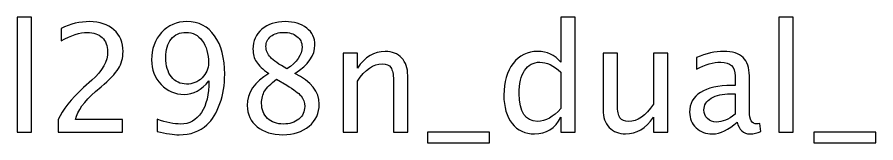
# Model space of a CAD drawing. Header units: centimetres. Extents: x -32.9 to 32.9, y -27.7 to 43.3.
# Drawn here: x -22.07 to -14.76, y 5.1 to 6.17 of the extents above; entities that cross this region are included whole.
import ezdxf

# ---------------------------------------------------------------- set-up
doc = ezdxf.new("R2010")
doc.units = ezdxf.units.CM
doc.header["$MEASUREMENT"] = 0
doc.layers.add('Layer 1', color=7, linetype='Continuous')

msp = doc.modelspace()

# ---------------------------------------------------------------- linework, layer by layer
at = {"layer": 'Layer 1'}
for points, knots in [([(-22.07016, 5.18838), (-22.07016, 5.18838), (-22.07016, 6.16755), (-22.07016, 6.16755), (-22.07016, 6.16755), (-22.07016, 6.16755), (-21.94824, 6.16755), (-21.94824, 6.16755), (-21.94824, 6.16755), (-21.94824, 6.16755), (-21.94824, 5.18838), (-21.94824, 5.18838), (-21.94824, 5.18838), (-21.94824, 5.18838), (-22.07016, 5.18838), (-22.07016, 5.18838)], [0, 0, 0, 0, 0.2, 0.2, 0.2, 0.2, 0.4, 0.4, 0.4, 0.4, 0.6, 0.6, 0.6, 0.6, 1, 1, 1, 1]), ([(-17.43763, 5.18838), (-17.43763, 5.18838), (-17.43763, 5.31475), (-17.43763, 5.31475), (-17.43763, 5.31475), (-17.48737, 5.22034), (-17.5623, 5.17314), (-17.66242, 5.17314), (-17.66242, 5.17314), (-17.7437, 5.17314), (-17.80762, 5.20256), (-17.85419, 5.26162), (-17.85419, 5.26162), (-17.90076, 5.32067), (-17.92404, 5.40132), (-17.92404, 5.50355), (-17.92404, 5.50355), (-17.92404, 5.61531), (-17.89758, 5.70527), (-17.84488, 5.77343), (-17.84488, 5.77343), (-17.79196, 5.84137), (-17.72253, 5.87545), (-17.63638, 5.87545), (-17.63638, 5.87545), (-17.55659, 5.87545), (-17.49012, 5.84497), (-17.43763, 5.7838), (-17.43763, 5.7838), (-17.43763, 5.7838), (-17.43763, 6.16755), (-17.43763, 6.16755), (-17.43763, 6.16755), (-17.43763, 6.16755), (-17.31571, 6.16755), (-17.31571, 6.16755), (-17.31571, 6.16755), (-17.31571, 6.16755), (-17.31571, 5.18838), (-17.31571, 5.18838), (-17.31571, 5.18838), (-17.31571, 5.18838), (-17.43763, 5.18838), (-17.43763, 5.18838)], [0, 0, 0, 0, 0.0833333, 0.0833333, 0.0833333, 0.0833333, 0.1666667, 0.1666667, 0.1666667, 0.1666667, 0.25, 0.25, 0.25, 0.25, 0.3333333, 0.3333333, 0.3333333, 0.3333333, 0.4166667, 0.4166667, 0.4166667, 0.4166667, 0.5, 0.5, 0.5, 0.5, 0.5833333, 0.5833333, 0.5833333, 0.5833333, 0.6666667, 0.6666667, 0.6666667, 0.6666667, 0.75, 0.75, 0.75, 0.75, 0.8333333, 0.8333333, 0.8333333, 0.8333333, 1, 1, 1, 1]), ([(-15.58195, 5.18838), (-15.58195, 5.18838), (-15.58195, 6.16755), (-15.58195, 6.16755), (-15.58195, 6.16755), (-15.58195, 6.16755), (-15.46003, 6.16755), (-15.46003, 6.16755), (-15.46003, 6.16755), (-15.46003, 6.16755), (-15.46003, 5.18838), (-15.46003, 5.18838), (-15.46003, 5.18838), (-15.46003, 5.18838), (-15.58195, 5.18838), (-15.58195, 5.18838)], [0, 0, 0, 0, 0.2, 0.2, 0.2, 0.2, 0.4, 0.4, 0.4, 0.4, 0.6, 0.6, 0.6, 0.6, 1, 1, 1, 1]), ([(-21.71964, 5.18838), (-21.71964, 5.18838), (-21.71964, 5.29506), (-21.71964, 5.29506), (-21.71964, 5.29506), (-21.68408, 5.37825), (-21.61232, 5.46905), (-21.50416, 5.56705), (-21.50416, 5.56705), (-21.50416, 5.56705), (-21.43431, 5.62971), (-21.43431, 5.62971), (-21.43431, 5.62971), (-21.34435, 5.71141), (-21.29927, 5.79227), (-21.29927, 5.8727), (-21.29927, 5.8727), (-21.29927, 5.92413), (-21.31472, 5.96435), (-21.34541, 5.99377), (-21.34541, 5.99377), (-21.3761, 6.02319), (-21.41865, 6.03801), (-21.47262, 6.03801), (-21.47262, 6.03801), (-21.5357, 6.03801), (-21.61042, 6.01388), (-21.69678, 5.96562), (-21.69678, 5.96562), (-21.69678, 5.96562), (-21.69678, 6.0723), (-21.69678, 6.0723), (-21.69678, 6.0723), (-21.61529, 6.1104), (-21.53422, 6.12945), (-21.45336, 6.12945), (-21.45336, 6.12945), (-21.36743, 6.12945), (-21.29842, 6.10638), (-21.24635, 6.06002), (-21.24635, 6.06002), (-21.19449, 6.01367), (-21.16846, 5.95229), (-21.16846, 5.87566), (-21.16846, 5.87566), (-21.16846, 5.82063), (-21.18158, 5.77173), (-21.20783, 5.72919), (-21.20783, 5.72919), (-21.23429, 5.68643), (-21.28318, 5.63479), (-21.35494, 5.57383), (-21.35494, 5.57383), (-21.35494, 5.57383), (-21.40214, 5.53361), (-21.40214, 5.53361), (-21.40214, 5.53361), (-21.50035, 5.45042), (-21.55708, 5.37084), (-21.57232, 5.29506), (-21.57232, 5.29506), (-21.57232, 5.29506), (-21.17227, 5.29506), (-21.17227, 5.29506), (-21.17227, 5.29506), (-21.17227, 5.29506), (-21.17227, 5.18838), (-21.17227, 5.18838), (-21.17227, 5.18838), (-21.17227, 5.18838), (-21.71964, 5.18838), (-21.71964, 5.18838)], [0, 0, 0, 0, 0.0526316, 0.0526316, 0.0526316, 0.0526316, 0.1052632, 0.1052632, 0.1052632, 0.1052632, 0.1578947, 0.1578947, 0.1578947, 0.1578947, 0.2105263, 0.2105263, 0.2105263, 0.2105263, 0.2631579, 0.2631579, 0.2631579, 0.2631579, 0.3157895, 0.3157895, 0.3157895, 0.3157895, 0.3684211, 0.3684211, 0.3684211, 0.3684211, 0.4210526, 0.4210526, 0.4210526, 0.4210526, 0.4736842, 0.4736842, 0.4736842, 0.4736842, 0.5263158, 0.5263158, 0.5263158, 0.5263158, 0.5789474, 0.5789474, 0.5789474, 0.5789474, 0.6315789, 0.6315789, 0.6315789, 0.6315789, 0.6842105, 0.6842105, 0.6842105, 0.6842105, 0.7368421, 0.7368421, 0.7368421, 0.7368421, 0.7894737, 0.7894737, 0.7894737, 0.7894737, 0.8421053, 0.8421053, 0.8421053, 0.8421053, 0.8947368, 0.8947368, 0.8947368, 0.8947368, 1, 1, 1, 1]), ([(-20.87721, 5.19346), (-20.87721, 5.19346), (-20.87721, 5.2976), (-20.87721, 5.2976), (-20.87721, 5.2976), (-20.79953, 5.27051), (-20.73349, 5.25696), (-20.67888, 5.25696), (-20.67888, 5.25696), (-20.60289, 5.25696), (-20.54341, 5.28935), (-20.50065, 5.35412), (-20.50065, 5.35412), (-20.4579, 5.41889), (-20.43652, 5.50906), (-20.43652, 5.62441), (-20.43652, 5.62441), (-20.49854, 5.548), (-20.56902, 5.50969), (-20.64819, 5.50969), (-20.64819, 5.50969), (-20.72544, 5.50969), (-20.79106, 5.53805), (-20.84482, 5.59499), (-20.84482, 5.59499), (-20.89859, 5.65193), (-20.92547, 5.72115), (-20.92547, 5.80306), (-20.92547, 5.80306), (-20.92547, 5.89704), (-20.89689, 5.97493), (-20.83953, 6.03674), (-20.83953, 6.03674), (-20.78238, 6.09855), (-20.71042, 6.12945), (-20.62363, 6.12945), (-20.62363, 6.12945), (-20.52394, 6.12945), (-20.44541, 6.08945), (-20.38805, 6.00944), (-20.38805, 6.00944), (-20.33069, 5.92943), (-20.3019, 5.81999), (-20.3019, 5.68093), (-20.3019, 5.68093), (-20.3019, 5.59245), (-20.31566, 5.50927), (-20.34339, 5.43137), (-20.34339, 5.43137), (-20.37111, 5.35327), (-20.40816, 5.29273), (-20.45493, 5.24934), (-20.45493, 5.24934), (-20.51462, 5.19346), (-20.59336, 5.16552), (-20.69073, 5.16552), (-20.69073, 5.16552), (-20.73878, 5.16552), (-20.8008, 5.17483), (-20.87721, 5.19346)], [0, 0, 0, 0, 0.0625, 0.0625, 0.0625, 0.0625, 0.125, 0.125, 0.125, 0.125, 0.1875, 0.1875, 0.1875, 0.1875, 0.25, 0.25, 0.25, 0.25, 0.3125, 0.3125, 0.3125, 0.3125, 0.375, 0.375, 0.375, 0.375, 0.4375, 0.4375, 0.4375, 0.4375, 0.5, 0.5, 0.5, 0.5, 0.5625, 0.5625, 0.5625, 0.5625, 0.625, 0.625, 0.625, 0.625, 0.6875, 0.6875, 0.6875, 0.6875, 0.75, 0.75, 0.75, 0.75, 0.8125, 0.8125, 0.8125, 0.8125, 0.875, 0.875, 0.875, 0.875, 1, 1, 1, 1]), ([(-19.92683, 5.68813), (-19.97721, 5.72326), (-20.01234, 5.75586), (-20.03203, 5.78613), (-20.03203, 5.78613), (-20.05171, 5.81618), (-20.06145, 5.85259), (-20.06145, 5.89514), (-20.06145, 5.89514), (-20.06145, 5.96456), (-20.03605, 6.02108), (-19.98546, 6.06447), (-19.98546, 6.06447), (-19.93466, 6.10786), (-19.86841, 6.12945), (-19.78671, 6.12945), (-19.78671, 6.12945), (-19.71135, 6.12945), (-19.65018, 6.11104), (-19.6034, 6.07421), (-19.6034, 6.07421), (-19.55662, 6.03759), (-19.53313, 5.98975), (-19.53313, 5.93112), (-19.53313, 5.93112), (-19.53313, 5.84222), (-19.59007, 5.76115), (-19.70373, 5.68813), (-19.70373, 5.68813), (-19.56551, 5.62039), (-19.4963, 5.53297), (-19.4963, 5.42587), (-19.4963, 5.42587), (-19.4963, 5.34946), (-19.5253, 5.28702), (-19.58308, 5.23833), (-19.58308, 5.23833), (-19.64087, 5.18986), (-19.71516, 5.16552), (-19.80618, 5.16552), (-19.80618, 5.16552), (-19.89698, 5.16552), (-19.97022, 5.18838), (-20.0261, 5.2341), (-20.0261, 5.2341), (-20.08177, 5.27961), (-20.10971, 5.33972), (-20.10971, 5.41402), (-20.10971, 5.41402), (-20.10971, 5.52408), (-20.04875, 5.61531), (-19.92683, 5.68813)], [0, 0, 0, 0, 0.0714286, 0.0714286, 0.0714286, 0.0714286, 0.1428571, 0.1428571, 0.1428571, 0.1428571, 0.2142857, 0.2142857, 0.2142857, 0.2142857, 0.2857143, 0.2857143, 0.2857143, 0.2857143, 0.3571429, 0.3571429, 0.3571429, 0.3571429, 0.4285714, 0.4285714, 0.4285714, 0.4285714, 0.5, 0.5, 0.5, 0.5, 0.5714286, 0.5714286, 0.5714286, 0.5714286, 0.6428571, 0.6428571, 0.6428571, 0.6428571, 0.7142857, 0.7142857, 0.7142857, 0.7142857, 0.7857143, 0.7857143, 0.7857143, 0.7857143, 0.8571429, 0.8571429, 0.8571429, 0.8571429, 1, 1, 1, 1]), ([(-20.80355, 5.8238), (-20.80355, 5.75395), (-20.78767, 5.69871), (-20.75592, 5.65807), (-20.75592, 5.65807), (-20.72417, 5.61764), (-20.68142, 5.59732), (-20.62744, 5.59732), (-20.62744, 5.59732), (-20.57558, 5.59732), (-20.53135, 5.61489), (-20.49494, 5.65003), (-20.49494, 5.65003), (-20.45853, 5.68516), (-20.44033, 5.72771), (-20.44033, 5.77724), (-20.44033, 5.77724), (-20.44033, 5.85555), (-20.4579, 5.91863), (-20.49325, 5.96626), (-20.49325, 5.96626), (-20.52838, 6.01409), (-20.57453, 6.03801), (-20.63189, 6.03801), (-20.63189, 6.03801), (-20.68544, 6.03801), (-20.72735, 6.01896), (-20.75783, 5.98086), (-20.75783, 5.98086), (-20.78831, 5.94276), (-20.80355, 5.89048), (-20.80355, 5.8238)], [0, 0, 0, 0, 0.1111111, 0.1111111, 0.1111111, 0.1111111, 0.2222222, 0.2222222, 0.2222222, 0.2222222, 0.3333333, 0.3333333, 0.3333333, 0.3333333, 0.4444444, 0.4444444, 0.4444444, 0.4444444, 0.5555556, 0.5555556, 0.5555556, 0.5555556, 0.6666667, 0.6666667, 0.6666667, 0.6666667, 0.7777778, 0.7777778, 0.7777778, 0.7777778, 1, 1, 1, 1]), ([(-19.77189, 5.72644), (-19.68638, 5.78295), (-19.64362, 5.84561), (-19.64362, 5.91482), (-19.64362, 5.91482), (-19.64362, 5.95186), (-19.65801, 5.9815), (-19.68659, 6.00414), (-19.68659, 6.00414), (-19.71537, 6.02679), (-19.75284, 6.03801), (-19.79919, 6.03801), (-19.79919, 6.03801), (-19.84407, 6.03801), (-19.88069, 6.027), (-19.90884, 6.00478), (-19.90884, 6.00478), (-19.93699, 5.98255), (-19.95096, 5.95398), (-19.95096, 5.91863), (-19.95096, 5.91863), (-19.95096, 5.88434), (-19.93826, 5.85344), (-19.91286, 5.82592), (-19.91286, 5.82592), (-19.88746, 5.79862), (-19.84047, 5.76538), (-19.77189, 5.72644)], [0, 0, 0, 0, 0.125, 0.125, 0.125, 0.125, 0.25, 0.25, 0.25, 0.25, 0.375, 0.375, 0.375, 0.375, 0.5, 0.5, 0.5, 0.5, 0.625, 0.625, 0.625, 0.625, 0.75, 0.75, 0.75, 0.75, 1, 1, 1, 1]), ([(-19.29395, 5.18838), (-19.29395, 5.18838), (-19.29395, 5.86148), (-19.29395, 5.86148), (-19.29395, 5.86148), (-19.29395, 5.86148), (-19.17203, 5.86148), (-19.17203, 5.86148), (-19.17203, 5.86148), (-19.17203, 5.86148), (-19.17203, 5.73427), (-19.17203, 5.73427), (-19.17203, 5.73427), (-19.10747, 5.82846), (-19.02831, 5.87545), (-18.93475, 5.87545), (-18.93475, 5.87545), (-18.87591, 5.87545), (-18.82913, 5.85704), (-18.79463, 5.81999), (-18.79463, 5.81999), (-18.76013, 5.78316), (-18.74277, 5.73342), (-18.74277, 5.67119), (-18.74277, 5.67119), (-18.74277, 5.67119), (-18.74277, 5.18838), (-18.74277, 5.18838), (-18.74277, 5.18838), (-18.74277, 5.18838), (-18.86469, 5.18838), (-18.86469, 5.18838), (-18.86469, 5.18838), (-18.86469, 5.18838), (-18.86469, 5.6314), (-18.86469, 5.6314), (-18.86469, 5.6314), (-18.86469, 5.68135), (-18.8721, 5.71691), (-18.8867, 5.73808), (-18.8867, 5.73808), (-18.90152, 5.75946), (-18.92586, 5.77004), (-18.95994, 5.77004), (-18.95994, 5.77004), (-19.03487, 5.77004), (-19.10557, 5.72115), (-19.17203, 5.62336), (-19.17203, 5.62336), (-19.17203, 5.62336), (-19.17203, 5.18838), (-19.17203, 5.18838), (-19.17203, 5.18838), (-19.17203, 5.18838), (-19.29395, 5.18838), (-19.29395, 5.18838)], [0, 0, 0, 0, 0.0666667, 0.0666667, 0.0666667, 0.0666667, 0.1333333, 0.1333333, 0.1333333, 0.1333333, 0.2, 0.2, 0.2, 0.2, 0.2666667, 0.2666667, 0.2666667, 0.2666667, 0.3333333, 0.3333333, 0.3333333, 0.3333333, 0.4, 0.4, 0.4, 0.4, 0.4666667, 0.4666667, 0.4666667, 0.4666667, 0.5333333, 0.5333333, 0.5333333, 0.5333333, 0.6, 0.6, 0.6, 0.6, 0.6666667, 0.6666667, 0.6666667, 0.6666667, 0.7333333, 0.7333333, 0.7333333, 0.7333333, 0.8, 0.8, 0.8, 0.8, 0.8666667, 0.8666667, 0.8666667, 0.8666667, 1, 1, 1, 1]), ([(-16.64981, 5.18838), (-16.64981, 5.18838), (-16.64981, 5.31496), (-16.64981, 5.31496), (-16.64981, 5.31496), (-16.71479, 5.22034), (-16.79374, 5.17314), (-16.88645, 5.17314), (-16.88645, 5.17314), (-16.9453, 5.17314), (-16.99207, 5.19156), (-17.02679, 5.2286), (-17.02679, 5.2286), (-17.06171, 5.26564), (-17.07907, 5.31538), (-17.07907, 5.37825), (-17.07907, 5.37825), (-17.07907, 5.37825), (-17.07907, 5.86148), (-17.07907, 5.86148), (-17.07907, 5.86148), (-17.07907, 5.86148), (-16.95715, 5.86148), (-16.95715, 5.86148), (-16.95715, 5.86148), (-16.95715, 5.86148), (-16.95715, 5.41804), (-16.95715, 5.41804), (-16.95715, 5.41804), (-16.95715, 5.36745), (-16.94974, 5.33168), (-16.93514, 5.31051), (-16.93514, 5.31051), (-16.92032, 5.28913), (-16.89577, 5.27855), (-16.86126, 5.27855), (-16.86126, 5.27855), (-16.78676, 5.27855), (-16.71606, 5.32745), (-16.64981, 5.42545), (-16.64981, 5.42545), (-16.64981, 5.42545), (-16.64981, 5.86148), (-16.64981, 5.86148), (-16.64981, 5.86148), (-16.64981, 5.86148), (-16.52789, 5.86148), (-16.52789, 5.86148), (-16.52789, 5.86148), (-16.52789, 5.86148), (-16.52789, 5.18838), (-16.52789, 5.18838), (-16.52789, 5.18838), (-16.52789, 5.18838), (-16.64981, 5.18838), (-16.64981, 5.18838)], [0, 0, 0, 0, 0.0666667, 0.0666667, 0.0666667, 0.0666667, 0.1333333, 0.1333333, 0.1333333, 0.1333333, 0.2, 0.2, 0.2, 0.2, 0.2666667, 0.2666667, 0.2666667, 0.2666667, 0.3333333, 0.3333333, 0.3333333, 0.3333333, 0.4, 0.4, 0.4, 0.4, 0.4666667, 0.4666667, 0.4666667, 0.4666667, 0.5333333, 0.5333333, 0.5333333, 0.5333333, 0.6, 0.6, 0.6, 0.6, 0.6666667, 0.6666667, 0.6666667, 0.6666667, 0.7333333, 0.7333333, 0.7333333, 0.7333333, 0.8, 0.8, 0.8, 0.8, 0.8666667, 0.8666667, 0.8666667, 0.8666667, 1, 1, 1, 1]), ([(-15.93628, 5.27411), (-16.00951, 5.2068), (-16.08, 5.17314), (-16.14773, 5.17314), (-16.14773, 5.17314), (-16.2034, 5.17314), (-16.24976, 5.1905), (-16.28637, 5.22542), (-16.28637, 5.22542), (-16.3232, 5.26035), (-16.34162, 5.30437), (-16.34162, 5.3575), (-16.34162, 5.3575), (-16.34162, 5.43095), (-16.31072, 5.48747), (-16.24891, 5.52684), (-16.24891, 5.52684), (-16.1871, 5.56621), (-16.09841, 5.58589), (-15.98284, 5.58589), (-15.98284, 5.58589), (-15.98284, 5.58589), (-15.95427, 5.58589), (-15.95427, 5.58589), (-15.95427, 5.58589), (-15.95427, 5.58589), (-15.95427, 5.66696), (-15.95427, 5.66696), (-15.95427, 5.66696), (-15.95427, 5.74506), (-15.99491, 5.78401), (-16.0764, 5.78401), (-16.0764, 5.78401), (-16.13948, 5.78401), (-16.20848, 5.76411), (-16.2832, 5.72432), (-16.2832, 5.72432), (-16.2832, 5.72432), (-16.2832, 5.82465), (-16.2832, 5.82465), (-16.2832, 5.82465), (-16.20107, 5.85852), (-16.1236, 5.87545), (-16.051, 5.87545), (-16.051, 5.87545), (-15.97628, 5.87545), (-15.92104, 5.85852), (-15.88569, 5.82444), (-15.88569, 5.82444), (-15.85013, 5.79036), (-15.83235, 5.73787), (-15.83235, 5.66696), (-15.83235, 5.66696), (-15.83235, 5.66696), (-15.83235, 5.36279), (-15.83235, 5.36279), (-15.83235, 5.36279), (-15.83235, 5.29316), (-15.81097, 5.25823), (-15.768, 5.25823), (-15.768, 5.25823), (-15.76271, 5.25823), (-15.75488, 5.25908), (-15.74451, 5.26077), (-15.74451, 5.26077), (-15.74451, 5.26077), (-15.73583, 5.19304), (-15.73583, 5.19304), (-15.73583, 5.19304), (-15.76356, 5.1797), (-15.79404, 5.17314), (-15.82748, 5.17314), (-15.82748, 5.17314), (-15.88442, 5.17314), (-15.92061, 5.2068), (-15.93628, 5.27411)], [0, 0, 0, 0, 0.05, 0.05, 0.05, 0.05, 0.1, 0.1, 0.1, 0.1, 0.15, 0.15, 0.15, 0.15, 0.2, 0.2, 0.2, 0.2, 0.25, 0.25, 0.25, 0.25, 0.3, 0.3, 0.3, 0.3, 0.35, 0.35, 0.35, 0.35, 0.4, 0.4, 0.4, 0.4, 0.45, 0.45, 0.45, 0.45, 0.5, 0.5, 0.5, 0.5, 0.55, 0.55, 0.55, 0.55, 0.6, 0.6, 0.6, 0.6, 0.65, 0.65, 0.65, 0.65, 0.7, 0.7, 0.7, 0.7, 0.75, 0.75, 0.75, 0.75, 0.8, 0.8, 0.8, 0.8, 0.85, 0.85, 0.85, 0.85, 0.9, 0.9, 0.9, 0.9, 1, 1, 1, 1]), ([(-17.43763, 5.7004), (-17.50092, 5.75607), (-17.56082, 5.78401), (-17.61755, 5.78401), (-17.61755, 5.78401), (-17.67343, 5.78401), (-17.71661, 5.76073), (-17.7473, 5.71395), (-17.7473, 5.71395), (-17.77799, 5.66738), (-17.79323, 5.60134), (-17.79323, 5.51583), (-17.79323, 5.51583), (-17.79323, 5.35856), (-17.74116, 5.27982), (-17.63681, 5.27982), (-17.63681, 5.27982), (-17.56907, 5.27982), (-17.50261, 5.31686), (-17.43763, 5.39073), (-17.43763, 5.39073), (-17.43763, 5.39073), (-17.43763, 5.7004), (-17.43763, 5.7004)], [0, 0, 0, 0, 0.1428571, 0.1428571, 0.1428571, 0.1428571, 0.2857143, 0.2857143, 0.2857143, 0.2857143, 0.4285714, 0.4285714, 0.4285714, 0.4285714, 0.5714286, 0.5714286, 0.5714286, 0.5714286, 0.7142857, 0.7142857, 0.7142857, 0.7142857, 1, 1, 1, 1]), ([(-19.86037, 5.6386), (-19.9099, 5.6005), (-19.94355, 5.56726), (-19.96133, 5.5389), (-19.96133, 5.5389), (-19.9789, 5.51054), (-19.98779, 5.4754), (-19.98779, 5.43307), (-19.98779, 5.43307), (-19.98779, 5.38057), (-19.97086, 5.33803), (-19.93678, 5.30564), (-19.93678, 5.30564), (-19.9027, 5.27326), (-19.85804, 5.25696), (-19.80237, 5.25696), (-19.80237, 5.25696), (-19.74882, 5.25696), (-19.70521, 5.27072), (-19.67156, 5.29845), (-19.67156, 5.29845), (-19.63769, 5.32618), (-19.62076, 5.36216), (-19.62076, 5.4064), (-19.62076, 5.4064), (-19.62076, 5.44196), (-19.63113, 5.47223), (-19.65209, 5.49678), (-19.65209, 5.49678), (-19.67304, 5.52133), (-19.71347, 5.55139), (-19.77337, 5.58695), (-19.77337, 5.58695), (-19.77337, 5.58695), (-19.86037, 5.6386), (-19.86037, 5.6386)], [0, 0, 0, 0, 0.1, 0.1, 0.1, 0.1, 0.2, 0.2, 0.2, 0.2, 0.3, 0.3, 0.3, 0.3, 0.4, 0.4, 0.4, 0.4, 0.5, 0.5, 0.5, 0.5, 0.6, 0.6, 0.6, 0.6, 0.7, 0.7, 0.7, 0.7, 0.8, 0.8, 0.8, 0.8, 1, 1, 1, 1]), ([(-15.95427, 5.34057), (-15.95427, 5.34057), (-15.95427, 5.5135), (-15.95427, 5.5135), (-15.95427, 5.5135), (-15.95427, 5.5135), (-15.99343, 5.51477), (-15.99343, 5.51477), (-15.99343, 5.51477), (-16.06116, 5.51477), (-16.11577, 5.50228), (-16.15747, 5.47731), (-16.15747, 5.47731), (-16.19896, 5.45212), (-16.2197, 5.41889), (-16.2197, 5.3774), (-16.2197, 5.3774), (-16.2197, 5.3484), (-16.20933, 5.32385), (-16.1888, 5.30374), (-16.1888, 5.30374), (-16.16805, 5.28363), (-16.14286, 5.27347), (-16.11302, 5.27347), (-16.11302, 5.27347), (-16.06222, 5.27347), (-16.0093, 5.29591), (-15.95427, 5.34057)], [0, 0, 0, 0, 0.125, 0.125, 0.125, 0.125, 0.25, 0.25, 0.25, 0.25, 0.375, 0.375, 0.375, 0.375, 0.5, 0.5, 0.5, 0.5, 0.625, 0.625, 0.625, 0.625, 0.75, 0.75, 0.75, 0.75, 1, 1, 1, 1]), ([(-18.57428, 5.09694), (-18.57428, 5.09694), (-18.57428, 5.18838), (-18.57428, 5.18838), (-18.57428, 5.18838), (-18.57428, 5.18838), (-18.04596, 5.18838), (-18.04596, 5.18838), (-18.04596, 5.18838), (-18.04596, 5.18838), (-18.04596, 5.09694), (-18.04596, 5.09694), (-18.04596, 5.09694), (-18.04596, 5.09694), (-18.57428, 5.09694), (-18.57428, 5.09694)], [0, 0, 0, 0, 0.2, 0.2, 0.2, 0.2, 0.4, 0.4, 0.4, 0.4, 0.6, 0.6, 0.6, 0.6, 1, 1, 1, 1]), ([(-15.2835, 5.09694), (-15.2835, 5.09694), (-15.2835, 5.18838), (-15.2835, 5.18838), (-15.2835, 5.18838), (-15.2835, 5.18838), (-14.75518, 5.18838), (-14.75518, 5.18838), (-14.75518, 5.18838), (-14.75518, 5.18838), (-14.75518, 5.09694), (-14.75518, 5.09694), (-14.75518, 5.09694), (-14.75518, 5.09694), (-15.2835, 5.09694), (-15.2835, 5.09694)], [0, 0, 0, 0, 0.2, 0.2, 0.2, 0.2, 0.4, 0.4, 0.4, 0.4, 0.6, 0.6, 0.6, 0.6, 1, 1, 1, 1])]:
    msp.add_open_spline(points, degree=3, knots=knots, dxfattribs=at)

doc.saveas('drawing.dxf')
